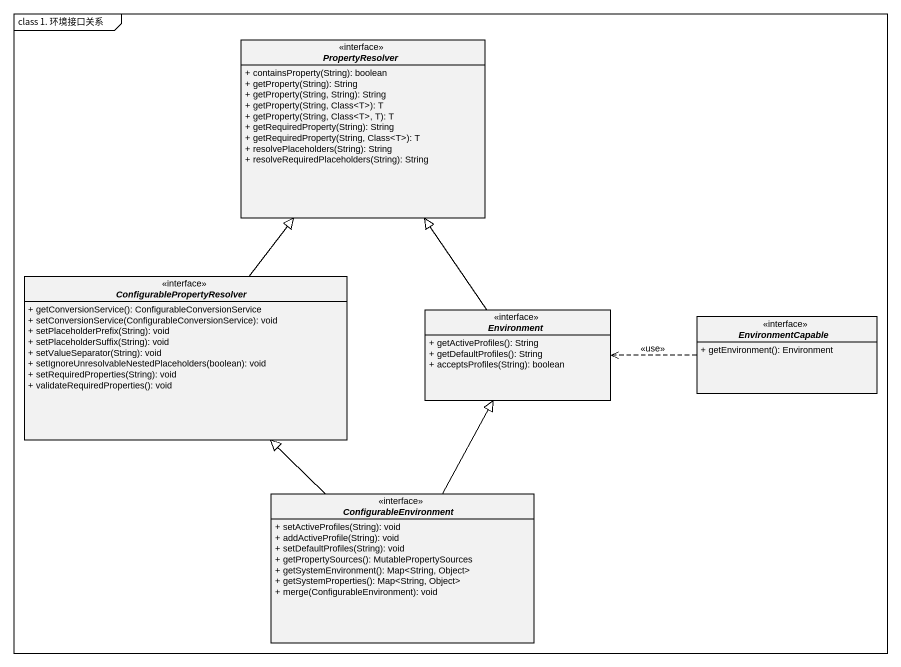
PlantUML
@startuml
mainframe class 1. 环境接口关系
hide circle
hide empty members
skinparam classAttributeIconSize 0
interface PropertyResolver {
  + containsProperty(String): boolean
  + getProperty(String): String
  + getProperty(String, String): String
  + getProperty(String, Class<T>): T
  + getProperty(String, Class<T>, T): T
  + getRequiredProperty(String): String
  + getRequiredProperty(String, Class<T>): T
  + resolvePlaceholders(String): String
  + resolveRequiredPlaceholders(String): String
}
interface ConfigurablePropertyResolver {
  + getConversionService(): ConfigurableConversionService
  + setConversionService(ConfigurableConversionService): void
  + setPlaceholderPrefix(String): void
  + setPlaceholderSuffix(String): void
  + setValueSeparator(String): void
  + setIgnoreUnresolvableNestedPlaceholders(boolean): void
  + setRequiredProperties(String): void
  + validateRequiredProperties(): void
}
interface Environment {
  + getActiveProfiles(): String
  + getDefaultProfiles(): String
  + acceptsProfiles(String): boolean
}
interface EnvironmentCapable {
  + getEnvironment(): Environment
}
interface ConfigurableEnvironment {
  + setActiveProfiles(String): void
  + addActiveProfile(String): void
  + setDefaultProfiles(String): void
  + getPropertySources(): MutablePropertySources
  + getSystemEnvironment(): Map<String, Object>
  + getSystemProperties(): Map<String, Object>
  + merge(ConfigurableEnvironment): void
}
ConfigurablePropertyResolver -up-|> PropertyResolver
Environment -up-|> PropertyResolver
EnvironmentCapable .left.> Environment : <<use>>
ConfigurableEnvironment -up-|> ConfigurablePropertyResolver
ConfigurableEnvironment -up-|> Environment
@enduml
